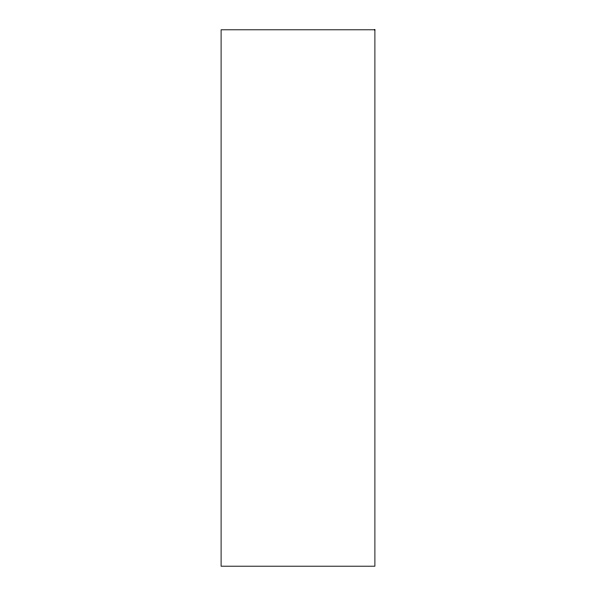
<?xml version="1.0" encoding="UTF-8"?>
<svg xmlns="http://www.w3.org/2000/svg" width="596" height="596" viewBox="0 0 596 596"><rect width="100%" height="100%" fill="white"/><g stroke="black" fill="none" stroke-linecap="round" stroke-linejoin="round"><path stroke-width="0.89" d="M374.899 29.8L221.101 29.8L221.101 566.2L374.899 566.2L374.899 29.8"/></g></svg>
